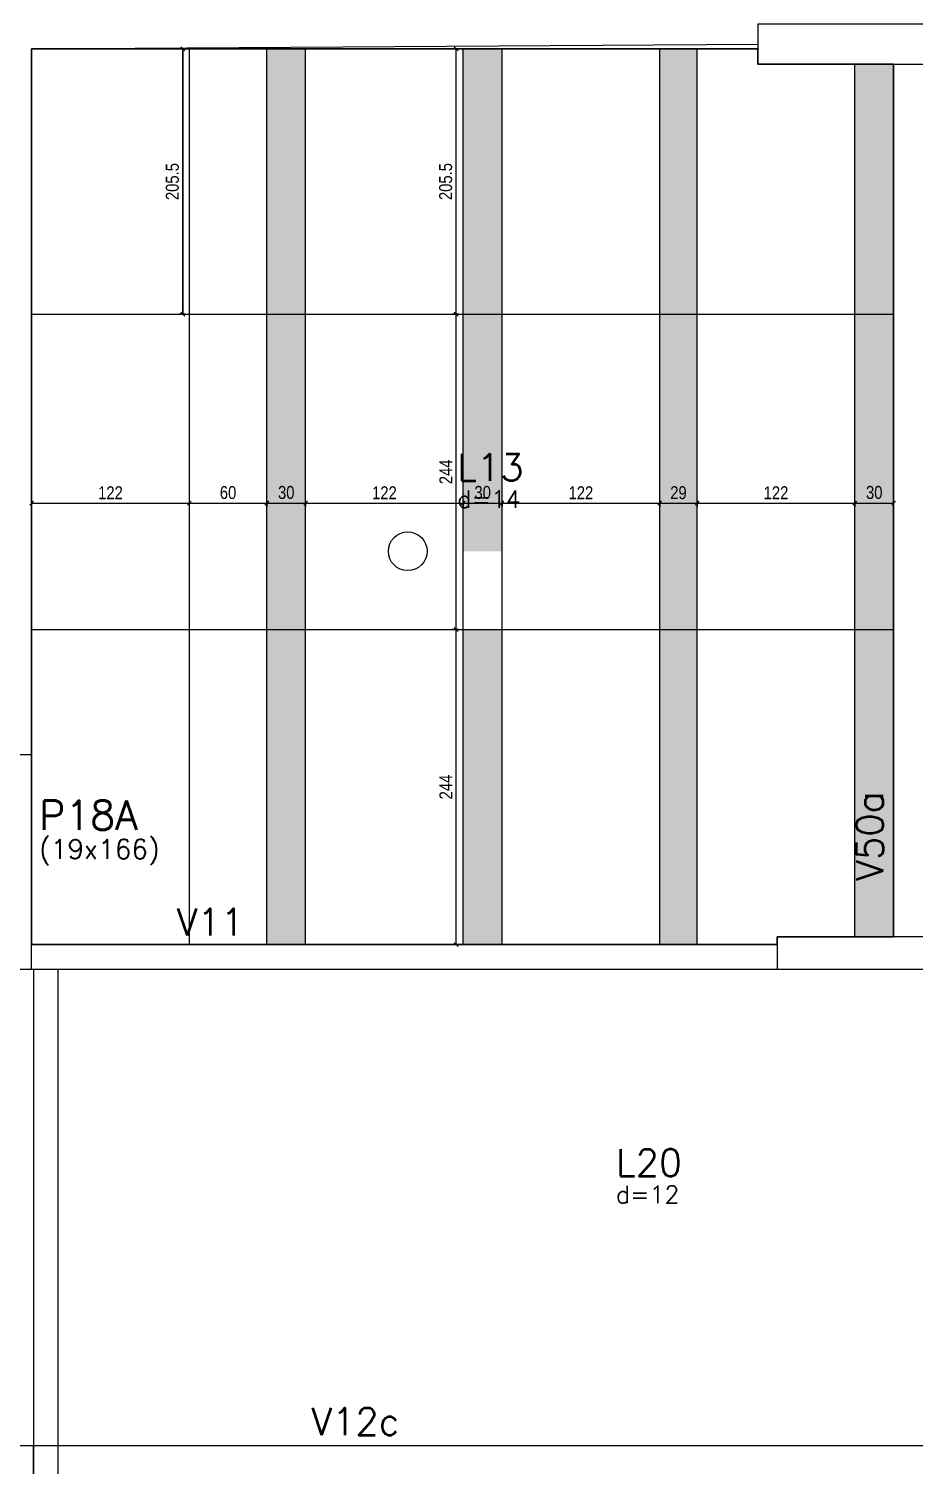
# Model space of a CAD drawing. Extents: x -40810 to 33675, y -2018 to 21213.
# Drawn here: x -9711 to -9026, y 11208 to 12320 of the extents above; entities that cross this region are included whole.
import ezdxf

# ---------------------------------------------------------------- set-up
doc = ezdxf.new("R2010")
doc.units = 0
doc.linetypes.add('DASHED', pattern=[0.75, 0.5, -0.25])
doc.layers.get('0').update_dxf_attribs({"color": 1, "lineweight": 9})
for name, color, linetype in [('1', 5, 'Continuous'), ('10', 7, 'Continuous'), ('12', 3, 'Continuous'), ('13', 7, 'Continuous'), ('242', 3, 'Continuous'), ('3', 2, 'Continuous'), ('8', 5, 'Continuous'), ('9', 3, 'Continuous'), ('COTA', 241, 'Continuous'), ('PEDIREITO', 1, 'DASHED'), ('STEPHANIE', 6, 'Continuous')]:
    doc.layers.add(name, color=color, linetype=linetype)
doc.layers.add('CONCRETO', color=251, linetype='Continuous', lineweight=25)
doc.layers.add('REAPROVEITAMENTO', color=251, linetype='Continuous', lineweight=9)
doc.styles.add('COTA TECNICA', font='techl___.ttf', dxfattribs={"height": 10})
doc.styles.get("Standard").update_dxf_attribs({"font": 'romans.shx', "width": 0.8})
doc.dimstyles.new('PAINEL-NOVA', dxfattribs={"dimtxt": 10, "dimasz": 3, "dimexe": 3, "dimexo": 3, "dimgap": 3, "dimtad": 1, "dimdec": 1, "dimzin": 12, "dimdsep": 46, "dimtxsty": 'COTA TECNICA', "dimblk1": 'OBLIQUE', "dimblk2": 'OBLIQUE', "dimsah": 1, "dimcen": 0.9, "dimclrd": 4, "dimclre": 4, "dimclrt": 240, "dimadec": 1, "dimazin": 3, "dimtfac": 1, "dimtdec": 1, "dimtix": 1, "dimtmove": 0, "dimatfit": 3, "dimfxl": 1, "dimtolj": 1, "dimtzin": 12, "dimarcsym": 0})

# ---------------------------------------------------------------- blocks, each defined once
blk = doc.blocks.new('_Oblique')
at = {"color": 0, "linetype": 'ByBlock', "lineweight": -2}
blk.add_line((-0.5, -0.5), (0.5, 0.5), dxfattribs=at)
blk = doc.blocks.new('*D3602')
at = {"layer": 'COTA', "color": 4, "linetype": 'Continuous', "lineweight": -2, "ltscale": 30, "transparency": 16777216}
for p, q in [((-9709.2, 11954.4), (-9709.2, 11949.4)), ((-9587.2, 11954.4), (-9587.2, 11949.4)), ((-9709.2, 11952.4), (-9587.2, 11952.4))]:
    blk.add_line(p, q, dxfattribs=at)
at = {"layer": 'Defpoints', "color": 0, "linetype": 'Continuous', "ltscale": 30, "transparency": 16777216}
for p in [(-9709.2, 11957.4), (-9587.2, 11957.4), (-9587.2, 11952.4)]:
    blk.add_point(p, dxfattribs=at)
at = {"layer": 'COTA', "color": 4, "linetype": 'Continuous', "lineweight": -2, "ltscale": 30, "transparency": 16777216, "xscale": 3, "yscale": 3, "zscale": 3, "rotation": 180}
blk.add_blockref('_Oblique', (-9709.2, 11952.4), dxfattribs=at)
at = {"layer": 'COTA', "color": 4, "linetype": 'Continuous', "lineweight": -2, "ltscale": 30, "transparency": 16777216, "xscale": 3, "yscale": 3, "zscale": 3}
blk.add_blockref('_Oblique', (-9587.2, 11952.4), dxfattribs=at)
at = {"layer": 'COTA', "color": 240, "linetype": 'Continuous', "ltscale": 30, "transparency": 16777216, "insert": (-9648.2, 11960.4), "char_height": 10, "attachment_point": 5, "style": 'COTA TECNICA'}
blk.add_mtext('\\A1;122', dxfattribs=at)
blk = doc.blocks.new('*D3603')
at = {"layer": 'COTA', "color": 4, "linetype": 'Continuous', "lineweight": -2, "ltscale": 30, "transparency": 16777216}
for p, q in [((-9587.2, 11954.4), (-9587.2, 11949.4)), ((-9527.2, 11954.4), (-9527.2, 11949.4)), ((-9587.2, 11952.4), (-9527.2, 11952.4))]:
    blk.add_line(p, q, dxfattribs=at)
at = {"layer": 'Defpoints', "color": 0, "linetype": 'Continuous', "ltscale": 30, "transparency": 16777216}
for p in [(-9587.2, 11957.4), (-9527.2, 11957.4), (-9527.2, 11952.4)]:
    blk.add_point(p, dxfattribs=at)
at = {"layer": 'COTA', "color": 4, "linetype": 'Continuous', "lineweight": -2, "ltscale": 30, "transparency": 16777216, "xscale": 3, "yscale": 3, "zscale": 3, "rotation": 180}
blk.add_blockref('_Oblique', (-9587.2, 11952.4), dxfattribs=at)
at = {"layer": 'COTA', "color": 4, "linetype": 'Continuous', "lineweight": -2, "ltscale": 30, "transparency": 16777216, "xscale": 3, "yscale": 3, "zscale": 3}
blk.add_blockref('_Oblique', (-9527.2, 11952.4), dxfattribs=at)
at = {"layer": 'COTA', "color": 240, "linetype": 'Continuous', "ltscale": 30, "transparency": 16777216, "insert": (-9557.2, 11960.5), "char_height": 10, "attachment_point": 5, "style": 'COTA TECNICA'}
blk.add_mtext('\\A1;60', dxfattribs=at)
blk = doc.blocks.new('*D3604')
at = {"layer": 'COTA', "color": 4, "linetype": 'Continuous', "lineweight": -2, "ltscale": 30, "transparency": 16777216}
for p, q in [((-9527.2, 11954.4), (-9527.2, 11949.4)), ((-9497.2, 11954.4), (-9497.2, 11949.4)), ((-9527.2, 11952.4), (-9497.2, 11952.4))]:
    blk.add_line(p, q, dxfattribs=at)
at = {"layer": 'Defpoints', "color": 0, "linetype": 'Continuous', "ltscale": 30, "transparency": 16777216}
for p in [(-9527.2, 11957.4), (-9497.2, 11957.4), (-9497.2, 11952.4)]:
    blk.add_point(p, dxfattribs=at)
at = {"layer": 'COTA', "color": 4, "linetype": 'Continuous', "lineweight": -2, "ltscale": 30, "transparency": 16777216, "xscale": 3, "yscale": 3, "zscale": 3, "rotation": 180}
blk.add_blockref('_Oblique', (-9527.2, 11952.4), dxfattribs=at)
at = {"layer": 'COTA', "color": 4, "linetype": 'Continuous', "lineweight": -2, "ltscale": 30, "transparency": 16777216, "xscale": 3, "yscale": 3, "zscale": 3}
blk.add_blockref('_Oblique', (-9497.2, 11952.4), dxfattribs=at)
at = {"layer": 'COTA', "color": 240, "linetype": 'Continuous', "ltscale": 30, "transparency": 16777216, "insert": (-9512.2, 11960.6), "char_height": 10, "attachment_point": 5, "style": 'COTA TECNICA'}
blk.add_mtext('\\A1;30', dxfattribs=at)
blk = doc.blocks.new('*D3605')
at = {"layer": 'COTA', "color": 4, "linetype": 'Continuous', "lineweight": -2, "ltscale": 30, "transparency": 16777216}
for p, q in [((-9497.2, 11954.4), (-9497.2, 11949.4)), ((-9375.2, 11954.4), (-9375.2, 11949.4)), ((-9497.2, 11952.4), (-9375.2, 11952.4))]:
    blk.add_line(p, q, dxfattribs=at)
at = {"layer": 'Defpoints', "color": 0, "linetype": 'Continuous', "ltscale": 30, "transparency": 16777216}
for p in [(-9497.2, 11957.4), (-9375.2, 11957.4), (-9375.2, 11952.4)]:
    blk.add_point(p, dxfattribs=at)
at = {"layer": 'COTA', "color": 4, "linetype": 'Continuous', "lineweight": -2, "ltscale": 30, "transparency": 16777216, "xscale": 3, "yscale": 3, "zscale": 3, "rotation": 180}
blk.add_blockref('_Oblique', (-9497.2, 11952.4), dxfattribs=at)
at = {"layer": 'COTA', "color": 4, "linetype": 'Continuous', "lineweight": -2, "ltscale": 30, "transparency": 16777216, "xscale": 3, "yscale": 3, "zscale": 3}
blk.add_blockref('_Oblique', (-9375.2, 11952.4), dxfattribs=at)
at = {"layer": 'COTA', "color": 240, "linetype": 'Continuous', "ltscale": 30, "transparency": 16777216, "insert": (-9436.2, 11960.4), "char_height": 10, "attachment_point": 5, "style": 'COTA TECNICA'}
blk.add_mtext('\\A1;122', dxfattribs=at)
blk = doc.blocks.new('*D3606')
at = {"layer": 'COTA', "color": 4, "linetype": 'Continuous', "lineweight": -2, "ltscale": 30, "transparency": 16777216}
for p, q in [((-9375.2, 11954.4), (-9375.2, 11949.4)), ((-9345.2, 11954.4), (-9345.2, 11949.4)), ((-9375.2, 11952.4), (-9345.2, 11952.4))]:
    blk.add_line(p, q, dxfattribs=at)
at = {"layer": 'Defpoints', "color": 0, "linetype": 'Continuous', "ltscale": 30, "transparency": 16777216}
for p in [(-9375.2, 11957.4), (-9345.2, 11957.4), (-9345.2, 11952.4)]:
    blk.add_point(p, dxfattribs=at)
at = {"layer": 'COTA', "color": 4, "linetype": 'Continuous', "lineweight": -2, "ltscale": 30, "transparency": 16777216, "xscale": 3, "yscale": 3, "zscale": 3, "rotation": 180}
blk.add_blockref('_Oblique', (-9375.2, 11952.4), dxfattribs=at)
at = {"layer": 'COTA', "color": 4, "linetype": 'Continuous', "lineweight": -2, "ltscale": 30, "transparency": 16777216, "xscale": 3, "yscale": 3, "zscale": 3}
blk.add_blockref('_Oblique', (-9345.2, 11952.4), dxfattribs=at)
at = {"layer": 'COTA', "color": 240, "linetype": 'Continuous', "ltscale": 30, "transparency": 16777216, "insert": (-9360.2, 11960.6), "char_height": 10, "attachment_point": 5, "style": 'COTA TECNICA'}
blk.add_mtext('\\A1;30', dxfattribs=at)
blk = doc.blocks.new('*D3607')
at = {"layer": 'COTA', "color": 4, "linetype": 'Continuous', "lineweight": -2, "ltscale": 30, "transparency": 16777216}
for p, q in [((-9345.2, 11954.4), (-9345.2, 11949.4)), ((-9223.2, 11954.4), (-9223.2, 11949.4)), ((-9345.2, 11952.4), (-9223.2, 11952.4))]:
    blk.add_line(p, q, dxfattribs=at)
at = {"layer": 'Defpoints', "color": 0, "linetype": 'Continuous', "ltscale": 30, "transparency": 16777216}
for p in [(-9345.2, 11957.4), (-9223.2, 11957.4), (-9223.2, 11952.4)]:
    blk.add_point(p, dxfattribs=at)
at = {"layer": 'COTA', "color": 4, "linetype": 'Continuous', "lineweight": -2, "ltscale": 30, "transparency": 16777216, "xscale": 3, "yscale": 3, "zscale": 3, "rotation": 180}
blk.add_blockref('_Oblique', (-9345.2, 11952.4), dxfattribs=at)
at = {"layer": 'COTA', "color": 4, "linetype": 'Continuous', "lineweight": -2, "ltscale": 30, "transparency": 16777216, "xscale": 3, "yscale": 3, "zscale": 3}
blk.add_blockref('_Oblique', (-9223.2, 11952.4), dxfattribs=at)
at = {"layer": 'COTA', "color": 240, "linetype": 'Continuous', "ltscale": 30, "transparency": 16777216, "insert": (-9284.2, 11960.4), "char_height": 10, "attachment_point": 5, "style": 'COTA TECNICA'}
blk.add_mtext('\\A1;122', dxfattribs=at)
blk = doc.blocks.new('*D3608')
at = {"layer": 'COTA', "color": 4, "linetype": 'Continuous', "lineweight": -2, "ltscale": 30, "transparency": 16777216}
for p, q in [((-9223.2, 11954.4), (-9223.2, 11949.4)), ((-9194.2, 11954.4), (-9194.2, 11949.4)), ((-9223.2, 11952.4), (-9194.2, 11952.4))]:
    blk.add_line(p, q, dxfattribs=at)
at = {"layer": 'Defpoints', "color": 0, "linetype": 'Continuous', "ltscale": 30, "transparency": 16777216}
for p in [(-9223.2, 11957.4), (-9194.2, 11957.4), (-9194.2, 11952.4)]:
    blk.add_point(p, dxfattribs=at)
at = {"layer": 'COTA', "color": 4, "linetype": 'Continuous', "lineweight": -2, "ltscale": 30, "transparency": 16777216, "xscale": 3, "yscale": 3, "zscale": 3, "rotation": 180}
blk.add_blockref('_Oblique', (-9223.2, 11952.4), dxfattribs=at)
at = {"layer": 'COTA', "color": 4, "linetype": 'Continuous', "lineweight": -2, "ltscale": 30, "transparency": 16777216, "xscale": 3, "yscale": 3, "zscale": 3}
blk.add_blockref('_Oblique', (-9194.2, 11952.4), dxfattribs=at)
at = {"layer": 'COTA', "color": 240, "linetype": 'Continuous', "ltscale": 30, "transparency": 16777216, "insert": (-9208.7, 11960.4), "char_height": 10, "attachment_point": 5, "style": 'COTA TECNICA'}
blk.add_mtext('\\A1;29', dxfattribs=at)
blk = doc.blocks.new('*D3609')
at = {"layer": 'COTA', "color": 4, "linetype": 'Continuous', "lineweight": -2, "ltscale": 30, "transparency": 16777216}
for p, q in [((-9194.2, 11954.4), (-9194.2, 11949.4)), ((-9072.2, 11954.4), (-9072.2, 11949.4)), ((-9194.2, 11952.4), (-9072.2, 11952.4))]:
    blk.add_line(p, q, dxfattribs=at)
at = {"layer": 'Defpoints', "color": 0, "linetype": 'Continuous', "ltscale": 30, "transparency": 16777216}
for p in [(-9194.2, 11957.4), (-9072.2, 11957.4), (-9072.2, 11952.4)]:
    blk.add_point(p, dxfattribs=at)
at = {"layer": 'COTA', "color": 4, "linetype": 'Continuous', "lineweight": -2, "ltscale": 30, "transparency": 16777216, "xscale": 3, "yscale": 3, "zscale": 3, "rotation": 180}
blk.add_blockref('_Oblique', (-9194.2, 11952.4), dxfattribs=at)
at = {"layer": 'COTA', "color": 4, "linetype": 'Continuous', "lineweight": -2, "ltscale": 30, "transparency": 16777216, "xscale": 3, "yscale": 3, "zscale": 3}
blk.add_blockref('_Oblique', (-9072.2, 11952.4), dxfattribs=at)
at = {"layer": 'COTA', "color": 240, "linetype": 'Continuous', "ltscale": 30, "transparency": 16777216, "insert": (-9133.2, 11960.4), "char_height": 10, "attachment_point": 5, "style": 'COTA TECNICA'}
blk.add_mtext('\\A1;122', dxfattribs=at)
blk = doc.blocks.new('*D3610')
at = {"layer": 'COTA', "color": 4, "linetype": 'Continuous', "lineweight": -2, "ltscale": 30, "transparency": 16777216}
for p, q in [((-9072.2, 11954.4), (-9072.2, 11949.4)), ((-9042.2, 11954.4), (-9042.2, 11949.4)), ((-9072.2, 11952.4), (-9042.2, 11952.4))]:
    blk.add_line(p, q, dxfattribs=at)
at = {"layer": 'Defpoints', "color": 0, "linetype": 'Continuous', "ltscale": 30, "transparency": 16777216}
for p in [(-9072.2, 11957.4), (-9042.2, 11957.4), (-9042.2, 11952.4)]:
    blk.add_point(p, dxfattribs=at)
at = {"layer": 'COTA', "color": 4, "linetype": 'Continuous', "lineweight": -2, "ltscale": 30, "transparency": 16777216, "xscale": 3, "yscale": 3, "zscale": 3, "rotation": 180}
blk.add_blockref('_Oblique', (-9072.2, 11952.4), dxfattribs=at)
at = {"layer": 'COTA', "color": 4, "linetype": 'Continuous', "lineweight": -2, "ltscale": 30, "transparency": 16777216, "xscale": 3, "yscale": 3, "zscale": 3}
blk.add_blockref('_Oblique', (-9042.2, 11952.4), dxfattribs=at)
at = {"layer": 'COTA', "color": 240, "linetype": 'Continuous', "ltscale": 30, "transparency": 16777216, "insert": (-9057.2, 11960.6), "char_height": 10, "attachment_point": 5, "style": 'COTA TECNICA'}
blk.add_mtext('\\A1;30', dxfattribs=at)
blk = doc.blocks.new('*D3611')
at = {"layer": 'COTA', "color": 4, "linetype": 'Continuous', "lineweight": -2, "ltscale": 30, "transparency": 16777216}
for p, q in [((-9378.7, 11854.6), (-9383.7, 11854.6)), ((-9380.7, 11610.6), (-9380.7, 11854.6)), ((-9378.7, 11610.6), (-9383.7, 11610.6))]:
    blk.add_line(p, q, dxfattribs=at)
at = {"layer": 'Defpoints', "color": 0, "linetype": 'Continuous', "ltscale": 30, "transparency": 16777216}
for p in [(-9380.7, 11854.6), (-9375.7, 11854.6), (-9375.7, 11610.6)]:
    blk.add_point(p, dxfattribs=at)
at = {"layer": 'COTA', "color": 4, "linetype": 'Continuous', "lineweight": -2, "ltscale": 30, "transparency": 16777216, "xscale": 3, "yscale": 3, "zscale": 3}
for p, rotation in [((-9380.7, 11854.6), 90), ((-9380.7, 11610.6), 270)]:
    blk.add_blockref('_Oblique', p, dxfattribs=dict(at, rotation=rotation))
at = {"layer": 'COTA', "color": 240, "linetype": 'Continuous', "ltscale": 30, "transparency": 16777216, "insert": (-9388.7, 11732.6), "char_height": 10, "attachment_point": 5, "rotation": 90, "style": 'COTA TECNICA'}
blk.add_mtext('\\A1;244', dxfattribs=at)
blk = doc.blocks.new('*D3612')
at = {"layer": 'COTA', "color": 4, "linetype": 'Continuous', "lineweight": -2, "ltscale": 30, "transparency": 16777216}
for p, q in [((-9378.7, 12098.6), (-9383.7, 12098.6)), ((-9380.7, 11854.6), (-9380.7, 12098.6)), ((-9378.7, 11854.6), (-9383.7, 11854.6))]:
    blk.add_line(p, q, dxfattribs=at)
at = {"layer": 'Defpoints', "color": 0, "linetype": 'Continuous', "ltscale": 30, "transparency": 16777216}
for p in [(-9380.7, 12098.6), (-9375.7, 12098.6), (-9375.7, 11854.6)]:
    blk.add_point(p, dxfattribs=at)
at = {"layer": 'COTA', "color": 4, "linetype": 'Continuous', "lineweight": -2, "ltscale": 30, "transparency": 16777216, "xscale": 3, "yscale": 3, "zscale": 3}
for p, rotation in [((-9380.7, 12098.6), 90), ((-9380.7, 11854.6), 270)]:
    blk.add_blockref('_Oblique', p, dxfattribs=dict(at, rotation=rotation))
at = {"layer": 'COTA', "color": 240, "linetype": 'Continuous', "ltscale": 30, "transparency": 16777216, "insert": (-9388.7, 11976.6), "char_height": 10, "attachment_point": 5, "rotation": 90, "style": 'COTA TECNICA'}
blk.add_mtext('\\A1;244', dxfattribs=at)
blk = doc.blocks.new('*D3613')
at = {"layer": 'COTA', "color": 4, "linetype": 'Continuous', "lineweight": -2, "ltscale": 30, "transparency": 16777216}
for p, q in [((-9378.7, 12304.1), (-9383.7, 12304.1)), ((-9380.7, 12098.6), (-9380.7, 12304.1)), ((-9378.7, 12098.6), (-9383.7, 12098.6))]:
    blk.add_line(p, q, dxfattribs=at)
at = {"layer": 'Defpoints', "color": 0, "linetype": 'Continuous', "ltscale": 30, "transparency": 16777216}
for p in [(-9380.7, 12304.1), (-9375.7, 12304.1), (-9375.7, 12098.6)]:
    blk.add_point(p, dxfattribs=at)
at = {"layer": 'COTA', "color": 4, "linetype": 'Continuous', "lineweight": -2, "ltscale": 30, "transparency": 16777216, "xscale": 3, "yscale": 3, "zscale": 3}
for p, rotation in [((-9380.7, 12304.1), 90), ((-9380.7, 12098.6), 270)]:
    blk.add_blockref('_Oblique', p, dxfattribs=dict(at, rotation=rotation))
at = {"layer": 'COTA', "color": 240, "linetype": 'Continuous', "ltscale": 30, "transparency": 16777216, "insert": (-9388.8, 12201.3), "char_height": 10, "attachment_point": 5, "rotation": 90, "style": 'COTA TECNICA'}
blk.add_mtext('\\A1;205.5', dxfattribs=at)
blk = doc.blocks.new('*D3614')
at = {"layer": 'COTA', "color": 4, "linetype": 'Continuous', "lineweight": -2, "ltscale": 30, "transparency": 16777216}
for p, q in [((-9590.2, 12304.1), (-9595.2, 12304.1)), ((-9592.2, 12304.1), (-9592.2, 12098.6)), ((-9590.2, 12098.6), (-9595.2, 12098.6))]:
    blk.add_line(p, q, dxfattribs=at)
at = {"layer": 'Defpoints', "color": 0, "linetype": 'Continuous', "ltscale": 30, "transparency": 16777216}
for p in [(-9587.2, 12304.1), (-9592.2, 12098.6), (-9587.2, 12098.6)]:
    blk.add_point(p, dxfattribs=at)
at = {"layer": 'COTA', "color": 4, "linetype": 'Continuous', "lineweight": -2, "ltscale": 30, "transparency": 16777216, "xscale": 3, "yscale": 3, "zscale": 3}
for p, rotation in [((-9592.2, 12304.1), 90), ((-9592.2, 12098.6), 270)]:
    blk.add_blockref('_Oblique', p, dxfattribs=dict(at, rotation=rotation))
at = {"layer": 'COTA', "color": 240, "linetype": 'Continuous', "ltscale": 30, "transparency": 16777216, "insert": (-9600.3, 12201.3), "char_height": 10, "attachment_point": 5, "rotation": 90, "style": 'COTA TECNICA'}
blk.add_mtext('\\A1;205.5', dxfattribs=at)
blk = doc.blocks.new('*D3615')
at = {"layer": 'COTA', "color": 4, "linetype": 'Continuous', "lineweight": -2, "ltscale": 30, "transparency": 16777216}
for p, q in [((-9590.2, 12304.1), (-9595.2, 12304.1)), ((-9592.2, 12098.6), (-9592.2, 12304.1)), ((-9590.2, 12098.6), (-9595.2, 12098.6))]:
    blk.add_line(p, q, dxfattribs=at)
at = {"layer": 'Defpoints', "color": 0, "linetype": 'Continuous', "ltscale": 30, "transparency": 16777216}
for p in [(-9592.2, 12304.1), (-9587.2, 12304.1), (-9587.2, 12098.6)]:
    blk.add_point(p, dxfattribs=at)
at = {"layer": 'COTA', "color": 4, "linetype": 'Continuous', "lineweight": -2, "ltscale": 30, "transparency": 16777216, "xscale": 3, "yscale": 3, "zscale": 3}
for p, rotation in [((-9592.2, 12304.1), 90), ((-9592.2, 12098.6), 270)]:
    blk.add_blockref('_Oblique', p, dxfattribs=dict(at, rotation=rotation))
at = {"layer": 'COTA', "color": 240, "linetype": 'Continuous', "ltscale": 30, "transparency": 16777216, "insert": (-9600.3, 12201.3), "char_height": 10, "attachment_point": 5, "rotation": 90, "style": 'COTA TECNICA'}
blk.add_mtext('\\A1;205.5', dxfattribs=at)

msp = doc.modelspace()

# ---------------------------------------------------------------- hatches: boundary and pattern name
at = {"layer": 'REAPROVEITAMENTO', "linetype": 'Continuous', "ltscale": 30, "true_color": 0x636466}
h = msp.add_hatch(color=251, dxfattribs=at)
h.dxf.hatch_style = 1
h.paths.add_polyline_path([(-9497.171, 12304.055), (-9527.171, 12304.055), (-9527.171, 12098.555), (-9497.171, 12098.555)])
h = msp.add_hatch(color=251, dxfattribs=at)
h.dxf.hatch_style = 1
h.paths.add_polyline_path([(-9345.171, 12304.055), (-9375.171, 12304.055), (-9375.171, 12098.555), (-9345.171, 12098.555)])
h = msp.add_hatch(color=251, dxfattribs=at)
h.dxf.hatch_style = 1
h.paths.add_polyline_path([(-9194.171, 12304.055), (-9223.171, 12304.055), (-9223.171, 12098.555), (-9194.171, 12098.555)])
h = msp.add_hatch(color=251, dxfattribs=at)
h.dxf.hatch_style = 1
h.paths.add_polyline_path([(-9042.185, 12292.116), (-9072.171, 12292.116), (-9072.171, 11616.62), (-9042.185, 11616.62), (-9042.185, 11622.12)])
h.paths.add_polyline_path([(-9038.784, 12201.657), (-9038.784, 12281.657), (-9073.07, 12281.657), (-9073.07, 12201.657)], flags=9)
h.paths.add_polyline_path([(-9044.918, 11655.79), (-9044.918, 11738.29), (-9076.418, 11738.29), (-9076.418, 11655.79)], flags=9)
h = msp.add_hatch(color=251, dxfattribs=at)
h.dxf.hatch_style = 1
h.paths.add_polyline_path([(-9042.185, 12292.116), (-9072.171, 12292.116), (-9072.171, 11616.62), (-9042.185, 11616.62), (-9042.185, 11622.12)])
h.paths.add_polyline_path([(-9038.784, 12201.657), (-9038.784, 12281.657), (-9073.07, 12281.657), (-9073.07, 12201.657)], flags=9)
h.paths.add_polyline_path([(-9044.918, 11655.79), (-9044.918, 11738.29), (-9076.418, 11738.29), (-9076.418, 11655.79)], flags=9)
h = msp.add_hatch(color=251, dxfattribs=at)
h.dxf.hatch_style = 1
h.paths.add_polyline_path([(-9042.185, 12292.116), (-9072.171, 12292.116), (-9072.171, 11616.62), (-9042.185, 11616.62), (-9042.185, 11622.12)])
h.paths.add_polyline_path([(-9038.784, 12201.657), (-9038.784, 12281.657), (-9073.07, 12281.657), (-9073.07, 12201.657)], flags=9)
h.paths.add_polyline_path([(-9044.918, 11655.79), (-9044.918, 11738.29), (-9076.418, 11738.29), (-9076.418, 11655.79)], flags=9)
h = msp.add_hatch(color=251, dxfattribs=at)
h.dxf.hatch_style = 1
h.paths.add_polyline_path([(-9497.171, 12098.555), (-9527.171, 12098.555), (-9527.171, 11854.555), (-9497.171, 11854.555)])
h = msp.add_hatch(color=251, dxfattribs=at)
h.dxf.hatch_style = 1
h.paths.add_polyline_path([(-9345.171, 12098.555), (-9375.171, 12098.555), (-9375.171, 11915.116), (-9345.171, 11915.116)])
h = msp.add_hatch(color=251, dxfattribs=at)
h.dxf.hatch_style = 1
h.paths.add_polyline_path([(-9194.171, 12098.555), (-9223.171, 12098.555), (-9223.171, 11854.555), (-9194.171, 11854.555)])
h = msp.add_hatch(color=251, dxfattribs=at)
h.dxf.hatch_style = 1
h.paths.add_polyline_path([(-9497.171, 11854.555), (-9527.171, 11854.555), (-9527.171, 11610.62), (-9497.171, 11610.62)])
h = msp.add_hatch(color=251, dxfattribs=at)
h.dxf.hatch_style = 1
h.paths.add_polyline_path([(-9345.171, 11854.555), (-9375.171, 11854.555), (-9375.171, 11610.62), (-9345.171, 11610.62)])
h = msp.add_hatch(color=251, dxfattribs=at)
h.dxf.hatch_style = 1
h.paths.add_polyline_path([(-9194.171, 11854.555), (-9223.171, 11854.555), (-9223.171, 11610.62), (-9194.171, 11610.62)])

# ---------------------------------------------------------------- linework, layer by layer
at = {"linetype": 'Continuous', "ltscale": 30}
for points in [[(-9707.684, 11591.62), (-9709.185, 11591.62), (-9728.185, 11591.62), (-9728.185, 11738.62), (-9894.185, 11738.62), (-9908.185, 11738.62), (-9908.185, 11708.62), (-9937.185, 11708.62), (-9937.185, 11738.62), (-10142.185, 11738.62), (-10142.185, 11772.62), (-10368.185, 11772.62), (-10368.185, 11591.62), (-10369.684, 11222.625), (-10369.684, 11222.62), (-9707.684, 11222.62)], [(-8813.684, 11625.12), (-9012.185, 11625.12), (-9012.185, 11616.62), (-9012.185, 11591.62), (-9132.185, 11591.62), (-9688.684, 11591.62), (-9688.684, 11222.62), (-8984.684, 11222.62), (-8813.684, 11222.62)], [(-8813.684, 11625.12), (-9012.185, 11625.12), (-9012.185, 11616.62), (-9012.185, 11591.62), (-9132.185, 11591.62), (-9688.684, 11591.62), (-9688.684, 11222.62), (-8984.684, 11222.62), (-8813.684, 11222.62)], [(-8813.684, 11625.12), (-9012.185, 11625.12), (-9012.185, 11616.62), (-9012.185, 11591.62), (-9132.185, 11591.62), (-9688.684, 11591.62), (-9688.684, 11222.62), (-8984.684, 11222.62), (-8813.684, 11222.62)], [(-8813.684, 11625.12), (-9012.185, 11625.12), (-9012.185, 11616.62), (-9012.185, 11591.62), (-9132.185, 11591.62), (-9688.684, 11591.62), (-9688.684, 11222.62), (-8984.684, 11222.62), (-8813.684, 11222.62)], [(-8813.684, 11625.12), (-9012.185, 11625.12), (-9012.185, 11616.62), (-9012.185, 11591.62), (-9132.185, 11591.62), (-9688.684, 11591.62), (-9688.684, 11222.62), (-8984.684, 11222.62), (-8813.684, 11222.62)], [(-8813.684, 11625.12), (-9012.185, 11625.12), (-9012.185, 11616.62), (-9012.185, 11591.62), (-9132.185, 11591.62), (-9688.684, 11591.62), (-9688.684, 11222.62), (-8984.684, 11222.62), (-8813.684, 11222.62)], [(-9707.684, 11147.62), (-9707.684, 11222.62), (-10369.684, 11222.62), (-10369.684, 11147.62), (-10388.685, 11147.62), (-10388.685, 10407.761), (-10514.684, 10407.761), (-10514.684, 10388.761), (-10379.185, 10388.761), (-9801.184, 10388.761), (-9801.184, 10489.62), (-9782.184, 10489.62), (-9707.684, 10489.62)]]:
    msp.add_lwpolyline(points, close=True, dxfattribs=at)
at = {"layer": '1'}
for points in [[(-9709.185, 12304.116), (-9147.185, 12304.116)], [(-9709.185, 12135.12), (-9709.185, 12304.116)], [(-9042.185, 12292.116), (-9042.185, 11622.12)], [(-9709.185, 11757.62), (-9709.185, 12135.12)], [(-9709.185, 11757.62), (-9710.185, 11757.62)], [(-9042.185, 11622.12), (-9042.185, 11616.62)], [(-9698.184, 11610.62), (-9709.185, 11610.62)], [(-9132.185, 11610.62), (-9698.184, 11610.62)], [(-9709.185, 11591.62), (-9707.684, 11591.62)], [(-9707.684, 11591.62), (-9132.185, 11591.62)], [(-9707.684, 11591.62), (-9707.684, 11222.62)], [(-9688.684, 11222.62), (-9688.684, 11591.62)], [(-9707.684, 11222.62), (-10369.685, 11222.62)], [(-8984.684, 11222.62), (-9688.684, 11222.62)]]:
    msp.add_lwpolyline(points, dxfattribs=at)
at = {"layer": '242'}
for p, q in [((-9061.185, 12312.116), (-9061.185, 12312.116)), ((-9072.185, 11605.62), (-9072.185, 11605.62))]:
    msp.add_line(p, q, dxfattribs=at)
at = {"layer": '3'}
for points in [[(-9147.185, 12292.116), (-8997.185, 12292.116), (-8997.185, 12323.116), (-9147.185, 12323.116), (-9147.185, 12292.116)], [(-9728.185, 11591.62), (-9709.185, 11591.62), (-9709.185, 11757.62), (-9728.185, 11757.62), (-9728.185, 11591.62)], [(-9132.185, 11591.62), (-9012.185, 11591.62), (-9012.185, 11616.62), (-9132.185, 11616.62), (-9132.185, 11591.62)], [(-9707.684, 11147.62), (-9688.684, 11147.62), (-9688.684, 11222.62), (-9707.684, 11222.62), (-9707.684, 11147.62)]]:
    msp.add_lwpolyline(points, dxfattribs=at)
at = {"layer": 'CONCRETO', "linetype": 'Continuous', "ltscale": 30}
for points in [[(-9147.171, 12304.055), (-9709.171, 12304.055)], [(-9587.171, 11610.555), (-9587.171, 12304.055)], [(-9527.171, 11610.555), (-9527.171, 12304.055)], [(-9497.171, 11610.555), (-9497.171, 12304.055)], [(-9375.171, 11610.555), (-9375.171, 12304.055)], [(-9345.171, 11610.555), (-9345.171, 12304.055)], [(-9223.171, 11610.555), (-9223.171, 12304.055)], [(-9194.171, 11610.555), (-9194.171, 12304.055)], [(-9072.171, 11616.555), (-9072.171, 12292.055)], [(-9042.171, 11622.055), (-9042.171, 12292.055)], [(-9709.171, 12098.555), (-9042.171, 12098.555)], [(-9709.171, 11854.555), (-9042.171, 11854.555)], [(-9042.171, 11616.555), (-9042.171, 11622.055)]]:
    msp.add_lwpolyline(points, dxfattribs=at)
at = {"layer": 'COTA', "linetype": 'Continuous', "ltscale": 30}
msp.add_lwpolyline([(-9707.684, 11147.62), (-9707.684, 11222.62), (-10369.684, 11222.62), (-10369.684, 11147.62), (-10388.685, 11147.62), (-10388.685, 10407.761), (-10514.684, 10407.761), (-10514.684, 10388.761), (-10379.185, 10388.761), (-9801.184, 10388.761), (-9801.184, 10489.62), (-9782.184, 10489.62), (-9707.684, 10489.62)], close=True, dxfattribs=at)
at = {"layer": 'PEDIREITO', "linetype": 'Continuous', "ltscale": 30}
msp.add_lwpolyline([(-9042.185, 12292.116), (-9147.185, 12292.116), (-9147.185, 12304.116), (-9709.185, 12304.116), (-9709.185, 12135.12), (-9709.185, 11757.62), (-9709.185, 11610.62), (-9698.184, 11610.62), (-9132.185, 11610.62), (-9132.185, 11616.62), (-9042.185, 11616.62), (-9042.185, 11622.12)], close=True, dxfattribs=at)
msp.add_lwpolyline([(-9403.173, 11915.116, -1), (-9433.173, 11915.116, -1)], format="xyb", close=True, dxfattribs=at)
at = {"layer": 'STEPHANIE', "linetype": 'Continuous'}
msp.add_line((-9709.185, 12304.116), (-9147.185, 12307.616), dxfattribs=at)

# ---------------------------------------------------------------- texts
at = {"layer": '10'}
for s, p in [('L13', (-9379.896, 11969.613)), ('L20', (-9257.146, 11431.365))]:
    msp.add_text(s, height=21, dxfattribs=at).set_placement(p)
at = {"layer": '12'}
msp.add_text('(19x166)', height=15, dxfattribs=at).set_placement((-9703.379, 11677.104))
at = {"layer": '13'}
for s, p in [('d=14', (-9379.896, 11948.718)), ('d=12', (-9257.146, 11410.47))]:
    msp.add_text(s, height=13.5, dxfattribs=at).set_placement(p)
at = {"layer": '8'}
msp.add_text('V50a', height=21, rotation=90, dxfattribs=at).set_placement((-9050.168, 11660.04))
for s, p in [('V11', (-9597.069, 11617.607)), ('V12c', (-9492.876, 11231.037))]:
    msp.add_text(s, height=21, dxfattribs=at).set_placement(p)
at = {"layer": '9'}
msp.add_text('P18A', height=22.5, dxfattribs=at).set_placement((-9703.379, 11699.604))

# ---------------------------------------------------------------- dimensions: what is measured, and where the dimension line sits
at = {"layer": 'COTA', "linetype": 'Continuous', "ltscale": 30}
for base, p1, p2, picture, middle in [((-9592.171, 12098.555), (-9587.171, 12304.055), (-9587.171, 12098.555), '*D3614', (-9600.281, 12201.305)), ((-9592.171, 12304.055), (-9587.171, 12098.555), (-9587.171, 12304.055), '*D3615', (-9600.281, 12201.305)), ((-9380.671, 12304.055), (-9375.671, 12098.555), (-9375.671, 12304.055), '*D3613', (-9388.781, 12201.305)), ((-9380.671, 12098.555), (-9375.671, 11854.555), (-9375.671, 12098.555), '*D3612', (-9388.744, 11976.555)), ((-9380.671, 11854.555), (-9375.671, 11610.555), (-9375.671, 11854.555), '*D3611', (-9388.744, 11732.555))]:
    dim = msp.add_linear_dim(base=base, p1=p1, p2=p2, angle=90, dimstyle='PAINEL-NOVA', dxfattribs=at)
    dim.commit()
    dim.dimension.update_dxf_attribs({"geometry": picture, "text_midpoint": middle})
for base, p1, p2, picture, middle in [((-9587.171, 11952.355), (-9709.171, 11957.355), (-9587.171, 11957.355), '*D3602', (-9648.171, 11960.413)), ((-9527.171, 11952.355), (-9587.171, 11957.355), (-9527.171, 11957.355), '*D3603', (-9557.171, 11960.457)), ((-9497.171, 11952.355), (-9527.171, 11957.355), (-9497.171, 11957.355), '*D3604', (-9512.171, 11960.574)), ((-9375.171, 11952.355), (-9497.171, 11957.355), (-9375.171, 11957.355), '*D3605', (-9436.171, 11960.413)), ((-9345.171, 11952.355), (-9375.171, 11957.355), (-9345.171, 11957.355), '*D3606', (-9360.171, 11960.574)), ((-9223.171, 11952.355), (-9345.171, 11957.355), (-9223.171, 11957.355), '*D3607', (-9284.171, 11960.413)), ((-9194.171, 11952.355), (-9223.171, 11957.355), (-9194.171, 11957.355), '*D3608', (-9208.671, 11960.442)), ((-9072.171, 11952.355), (-9194.171, 11957.355), (-9072.171, 11957.355), '*D3609', (-9133.171, 11960.413)), ((-9042.171, 11952.355), (-9072.171, 11957.355), (-9042.171, 11957.355), '*D3610', (-9057.171, 11960.574))]:
    dim = msp.add_linear_dim(base=base, p1=p1, p2=p2, dimstyle='PAINEL-NOVA', dxfattribs=at)
    dim.commit()
    dim.dimension.update_dxf_attribs({"geometry": picture, "text_midpoint": middle})

doc.saveas('drawing.dxf')
